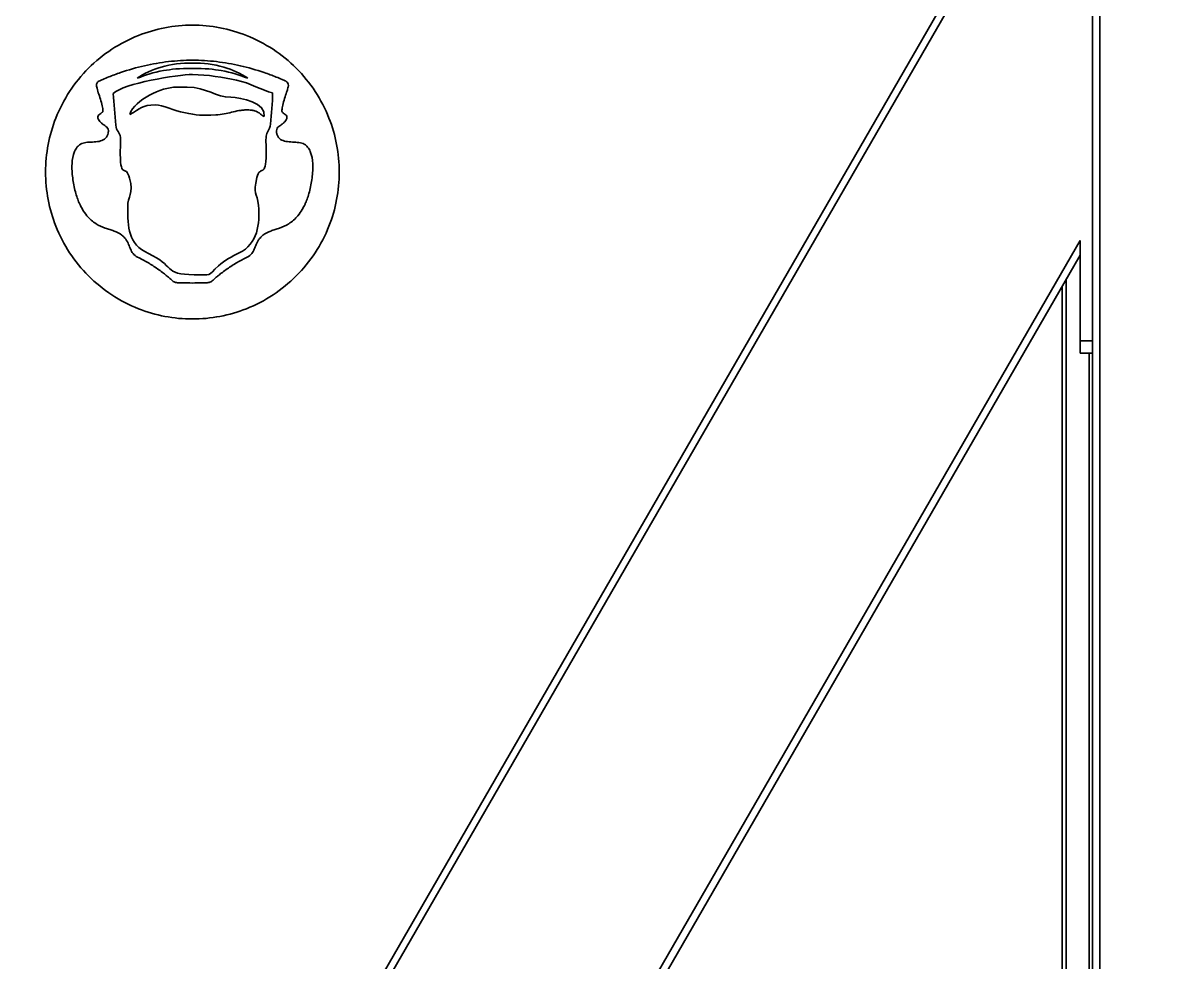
# Model space of a CAD drawing. Header units: millimetres. Extents: x 32496 to 166256, y 3504 to 23939.
# Drawn here: x 143305.2 to 143770.7, y 12617.6 to 13001.3 of the extents above; entities that cross this region are included whole.
import ezdxf

# ---------------------------------------------------------------- set-up
doc = ezdxf.new("R2010")
doc.units = ezdxf.units.MM
doc.layers.get('0').update_dxf_attribs({"lineweight": 35})
doc.layers.add('THICK', color=7, linetype='Continuous', lineweight=0)
doc.styles.add('TH_GBDIM', font='仿宋_GB2312.ttf', dxfattribs={"width": 0.8})
doc.dimstyles.new('TH_GBDIM', dxfattribs={"dimscale": 42, "dimtxt": 3, "dimasz": 3, "dimexe": 1.2, "dimexo": 0, "dimgap": 1, "dimtad": 1, "dimdec": 1, "dimdsep": 46, "dimtxsty": 'TH_GBDIM', "dimcen": 2.5, "dimdle": 252, "dimclrd": 4, "dimclre": 4, "dimclrt": 3, "dimadec": 0, "dimazin": 2, "dimtfac": 0.714286, "dimtdec": 1, "dimtmove": 0, "dimatfit": 3, "dimfxl": 1, "dimtolj": 1, "dimarcsym": 0})

# ---------------------------------------------------------------- blocks, each defined once
blk = doc.blocks.new('8-1250')
at = {"linetype": 'Continuous'}
for p, q in [((-4851.13, -32152.29), (-4851.13, -34671.29)), ((-4854.13, -33760.26), (-4854.13, -34040.26)), ((-4859.13, -33800.26), (-5359.13, -34666.29)), ((-4859.13, -33806.26), (-5355.66, -34666.29)), ((-5223.93, -33931.61), (-5228.33, -33931.61)), ((-4859.13, -33994.26), (-5247.12, -34666.29)), ((-4859.13, -34040.26), (-4859.13, -33994.26)), ((-4859.13, -34000.26), (-5243.66, -34666.29)), ((-4866.53, -34566.29), (-4866.53, -34013.08)), ((-4864.83, -34010.14), (-4864.83, -34566.29)), ((-4854.13, -34035.26), (-4859.13, -34035.26)), ((-4854.13, -34040.26), (-4859.13, -34040.26)), ((-4855.53, -34566.29), (-4855.53, -34040.26)), ((-4854.13, -34040.26), (-4854.13, -34671.29))]:
    blk.add_line(p, q, dxfattribs=at)
for points, knots in [([(-5161.83, -33966.29), (-5161.83, -33958.75), (-5164.82, -33943.04), (-5178.2, -33922.67), (-5198.58, -33909.28), (-5221.83, -33904.85), (-5245.07, -33909.28), (-5265.45, -33922.67), (-5278.83, -33943.04), (-5281.83, -33958.75), (-5281.83, -33966.29)], [0, 0, 0, 0, 0.119993, 0.250002, 0.380017, 0.500018, 0.62001, 0.750015, 0.880025, 1, 1, 1, 1]), ([(-5256.38, -33950.88), (-5256.3, -33950.6), (-5256.19, -33950.08), (-5256.13, -33949.19), (-5256.38, -33948.29), (-5257.14, -33947.57), (-5258.07, -33947), (-5258.8, -33946.47), (-5259.32, -33945.96), (-5259.75, -33945.5), (-5260.18, -33944.93), (-5260.46, -33944.3), (-5260.5, -33943.59), (-5260.04, -33942.9), (-5259.36, -33942.45), (-5258.75, -33942.04), (-5258.5, -33941.73), (-5258.38, -33941.37), (-5258.39, -33940.65), (-5258.55, -33939.71), (-5259.13, -33937.28), (-5260.09, -33934.5), (-5260.77, -33932.19), (-5260.95, -33931.5), (-5261.02, -33931.11), (-5261.06, -33930.64), (-5260.89, -33929.95), (-5260.29, -33929.27), (-5259.59, -33928.95), (-5258.03, -33928.27), (-5255.27, -33927.13), (-5249.58, -33925.01), (-5241.48, -33922.69), (-5231.74, -33921), (-5221.71, -33920.41), (-5211.97, -33921), (-5202.12, -33922.7), (-5194.05, -33925.02), (-5188.36, -33927.14), (-5185.59, -33928.29), (-5184.16, -33928.9), (-5183.71, -33929.11), (-5183.61, -33929.17)], [0, 0, 0, 0, 0.008176, 0.014545, 0.024461, 0.033499, 0.043328, 0.054414, 0.058301, 0.063442, 0.071678, 0.077739, 0.082444, 0.090881, 0.099747, 0.106924, 0.108489, 0.110844, 0.117602, 0.127274, 0.138992, 0.189377, 0.200767, 0.208767, 0.209905, 0.212248, 0.222212, 0.2296, 0.237387, 0.250309, 0.275962, 0.326542, 0.425367, 0.521789, 0.61585, 0.711877, 0.807904, 0.906838, 0.957474, 0.983151, 0.996088, 1, 1, 1, 1]), ([(-5221.83, -33921.81), (-5226.24, -33921.59), (-5233.92, -33922.75), (-5241.57, -33925.94), (-5244.45, -33927.97)], [0, 0, 0, 0, 0.546946, 1, 1, 1, 1]), ([(-5244.45, -33927.97), (-5240.75, -33926.57), (-5235.9, -33924.91), (-5226.99, -33923.89), (-5221.83, -33923.98)], [0, 0, 0, 0, 0.592388, 1, 1, 1, 1]), ([(-5199.2, -33927.97), (-5202.08, -33925.94), (-5209.74, -33922.75), (-5217.42, -33921.59), (-5221.83, -33921.81)], [0, 0, 0, 0, 0.453054, 1, 1, 1, 1]), ([(-5221.83, -33923.98), (-5216.66, -33923.89), (-5207.76, -33924.91), (-5202.91, -33926.57), (-5199.2, -33927.97)], [0, 0, 0, 0, 0.407612, 1, 1, 1, 1]), ([(-5183.61, -33929.17), (-5183.51, -33929.22), (-5183.23, -33929.4), (-5182.74, -33929.99), (-5182.58, -33930.67), (-5182.63, -33931.19), (-5182.75, -33931.69), (-5182.97, -33932.52), (-5183.68, -33934.83), (-5184.65, -33937.69), (-5185.16, -33940.02), (-5185.27, -33940.88), (-5185.25, -33941.54), (-5185.08, -33941.83), (-5184.82, -33942.11), (-5184.21, -33942.5), (-5183.52, -33942.98), (-5183.12, -33943.7), (-5183.23, -33944.43), (-5183.56, -33945.07), (-5184.02, -33945.65), (-5184.45, -33946.09), (-5184.96, -33946.57), (-5185.66, -33947.05), (-5186.57, -33947.62), (-5187.3, -33948.35), (-5187.52, -33949.27), (-5187.46, -33950.01), (-5187.36, -33950.55), (-5186.83, -33952.68), (-5184.46, -33953.81), (-5180.95, -33954.03), (-5178.44, -33954.13), (-5176.68, -33954.5), (-5175.82, -33955.05), (-5175.34, -33955.42), (-5174.49, -33956.3), (-5173.12, -33958.72), (-5172.45, -33963.18), (-5172.79, -33968.69), (-5173.71, -33973.37), (-5174.71, -33976.72), (-5175.41, -33978.6), (-5176.17, -33980.16), (-5177.15, -33981.94), (-5179.04, -33984.69), (-5182.13, -33987.49), (-5185.49, -33988.96), (-5188.03, -33989.77), (-5190.39, -33990.54), (-5192.54, -33991.55), (-5194.14, -33993.12), (-5195.2, -33994.55), (-5195.96, -33996.21), (-5196.69, -33998.29), (-5197.89, -34000.18), (-5199.42, -34001.11), (-5200.55, -34001.59), (-5201.23, -34001.91), (-5202.43, -34002.52), (-5204.82, -34003.91), (-5207.47, -34005.7), (-5209.92, -34007.51), (-5211.42, -34008.69), (-5212.52, -34009.65), (-5213.32, -34010.37), (-5214.21, -34011.1), (-5215.12, -34011.44), (-5216.42, -34011.54), (-5218.58, -34011.59), (-5220.43, -34011.57), (-5221.83, -34011.61)], [0, 0, 0, 0, 0.003159, 0.009198, 0.017233, 0.01912, 0.021303, 0.029371, 0.039053, 0.078716, 0.087738, 0.094978, 0.099775, 0.10118, 0.102517, 0.10854, 0.115694, 0.12259, 0.126564, 0.13177, 0.138841, 0.143157, 0.145535, 0.15439, 0.162259, 0.169554, 0.177683, 0.182965, 0.186072, 0.190026, 0.231557, 0.253449, 0.274903, 0.293192, 0.295546, 0.299659, 0.307981, 0.325471, 0.366759, 0.41454, 0.462185, 0.483733, 0.502252, 0.512197, 0.527093, 0.553291, 0.595676, 0.630919, 0.646866, 0.662137, 0.69295, 0.706423, 0.717277, 0.736618, 0.753662, 0.77096, 0.792351, 0.797139, 0.801593, 0.810871, 0.830494, 0.870423, 0.890314, 0.906171, 0.917886, 0.926506, 0.933079, 0.945779, 0.953837, 0.965016, 1, 1, 1, 1]), ([(-5192.51, -33943.55), (-5192.86, -33943.49), (-5193.43, -33943.1), (-5194.45, -33942.13), (-5195.94, -33941.36), (-5197.77, -33940.98), (-5199.52, -33940.87), (-5201.31, -33940.96), (-5203.34, -33941.25), (-5205.79, -33941.83), (-5208.8, -33942.59), (-5211.07, -33942.91), (-5212.31, -33942.97)], [0, 0, 0, 0, 0.136538, 0.273076, 0.409613, 0.477882, 0.546151, 0.602882, 0.659613, 0.773076, 0.886538, 1, 1, 1, 1]), ([(-5221.83, -34011.61), (-5223.23, -34011.57), (-5225.08, -34011.58), (-5227.23, -34011.54), (-5228.54, -34011.44), (-5229.45, -34011.1), (-5230.33, -34010.37), (-5231.13, -34009.65), (-5232.23, -34008.69), (-5233.73, -34007.51), (-5236.18, -34005.7), (-5238.83, -34003.91), (-5241.22, -34002.52), (-5242.42, -34001.91), (-5243.1, -34001.59), (-5244.23, -34001.11), (-5245.76, -34000.18), (-5246.96, -33998.3), (-5247.69, -33996.22), (-5248.45, -33994.55), (-5249.51, -33993.12), (-5251.1, -33991.55), (-5253.26, -33990.54), (-5255.61, -33989.77), (-5258.15, -33988.96), (-5261.52, -33987.49), (-5264.61, -33984.7), (-5266.49, -33981.95), (-5267.48, -33980.16), (-5268.24, -33978.6), (-5268.94, -33976.72), (-5269.94, -33973.37), (-5270.86, -33968.69), (-5271.2, -33963.17), (-5270.53, -33958.7), (-5269.16, -33956.28), (-5268.29, -33955.4), (-5267.81, -33955.03), (-5266.94, -33954.49), (-5265.15, -33954.12), (-5262.66, -33954.02), (-5259.03, -33953.78), (-5256.88, -33952.7), (-5256.38, -33950.88)], [0, 0, 0, 0, 0.04303, 0.056782, 0.066696, 0.082315, 0.0904, 0.100996, 0.115402, 0.1349, 0.159393, 0.208526, 0.232675, 0.244095, 0.249579, 0.255459, 0.281839, 0.303165, 0.324171, 0.348006, 0.361374, 0.377952, 0.415929, 0.434762, 0.45443, 0.497892, 0.550156, 0.582457, 0.600823, 0.613142, 0.63598, 0.662561, 0.721332, 0.780271, 0.831196, 0.852931, 0.863275, 0.868388, 0.871153, 0.893969, 0.92083, 0.947692, 1, 1, 1, 1]), ([(-5281.83, -33966.29), (-5281.83, -33973.82), (-5278.83, -33989.53), (-5265.45, -34009.91), (-5245.07, -34023.29), (-5221.83, -34027.73), (-5198.58, -34023.29), (-5178.21, -34009.91), (-5164.82, -33989.53), (-5161.83, -33973.83), (-5161.83, -33966.29)], [0, 0, 0, 0, 0.120009, 0.25001, 0.380017, 0.500009, 0.619996, 0.749999, 0.880007, 1, 1, 1, 1])]:
    blk.add_open_spline(points, degree=3, knots=knots, dxfattribs=at)
for points in [[(-5221.85, -33926.45), (-5228, -33926.45), (-5249.92, -33930.11), (-5254.14, -33934.15)], [(-5203.78, -33928.77), (-5209.2, -33927.71), (-5215.67, -33926.45), (-5221.85, -33926.45)], [(-5189.06, -33933.94), (-5193.27, -33933.02), (-5198.28, -33929.84), (-5203.78, -33928.77)], [(-5254.14, -33934.15), (-5253.85, -33938.48), (-5253.37, -33942.68), (-5253.11, -33947.08)], [(-5247.44, -33942.71), (-5245.24, -33936.58), (-5234.59, -33931.61), (-5228.33, -33931.61)], [(-5223.93, -33931.61), (-5215.96, -33931.61), (-5212.32, -33935.78), (-5206.11, -33935.74)], [(-5189.97, -33946.7), (-5189.59, -33942.48), (-5188.98, -33938.15), (-5189.06, -33933.94)], [(-5236.85, -33938.83), (-5242.64, -33938.88), (-5242.85, -33940.44), (-5247.44, -33942.71)], [(-5225.3, -33942), (-5228.84, -33941.33), (-5234.14, -33938.81), (-5236.85, -33938.83)], [(-5206.11, -33935.74), (-5202.16, -33935.72), (-5191.32, -33938.08), (-5192.51, -33943.55)], [(-5212.31, -33942.97), (-5218.24, -33943.27), (-5219.57, -33943.1), (-5225.3, -33942)], [(-5253.11, -33947.08), (-5252.95, -33949.69), (-5251.42, -33949.8), (-5251.24, -33952.17)], [(-5191.7, -33951.68), (-5191.47, -33949.84), (-5190.2, -33949.25), (-5189.97, -33946.7)], [(-5251.24, -33952.17), (-5251.1, -33954.01), (-5251.33, -33956.87), (-5251.29, -33958.93)], [(-5191.66, -33958.69), (-5191.64, -33956.83), (-5191.89, -33953.24), (-5191.7, -33951.68)], [(-5251.29, -33958.93), (-5251.07, -33969.73), (-5249.27, -33962.44), (-5247.49, -33968.82)], [(-5195.48, -33968.55), (-5194.15, -33963), (-5191.76, -33969.25), (-5191.66, -33958.69)], [(-5247.49, -33968.82), (-5245.68, -33975.26), (-5248.3, -33975.96), (-5248.26, -33980.6)], [(-5194.83, -33979.94), (-5195.39, -33974.35), (-5197.14, -33975.51), (-5195.48, -33968.55)], [(-5248.26, -33980.6), (-5248.18, -33988.73), (-5248.23, -33995.69), (-5239.76, -33999.54)], [(-5202.67, -33999.3), (-5195.28, -33995.67), (-5194.07, -33987.41), (-5194.83, -33979.94)], [(-5211.11, -34004.54), (-5208.64, -34002.23), (-5205.67, -34000.78), (-5202.67, -33999.3)], [(-5239.76, -33999.54), (-5229.16, -34004.36), (-5233.78, -34008.15), (-5221.09, -34008.23)], [(-5221.09, -34008.23), (-5213.68, -34008.27), (-5215.85, -34008.99), (-5211.11, -34004.54)]]:
    blk.add_open_spline(points, degree=3, dxfattribs=at)

msp = doc.modelspace()

# ---------------------------------------------------------------- block references
at = {"color": 6}
msp.add_blockref('8-1250', (148596.331, 46906.597), dxfattribs=at)

# ---------------------------------------------------------------- leaders
at = {"layer": 'THICK', "lineweight": -3}
msp.add_leader([(146450.599, 13213.889), (145599.61, 11716.687), (143661.118, 11716.687)], dimstyle='TH_GBDIM', override={"dimscale": 30, "dimarcsym": 2}, dxfattribs=at)

doc.saveas('drawing.dxf')
